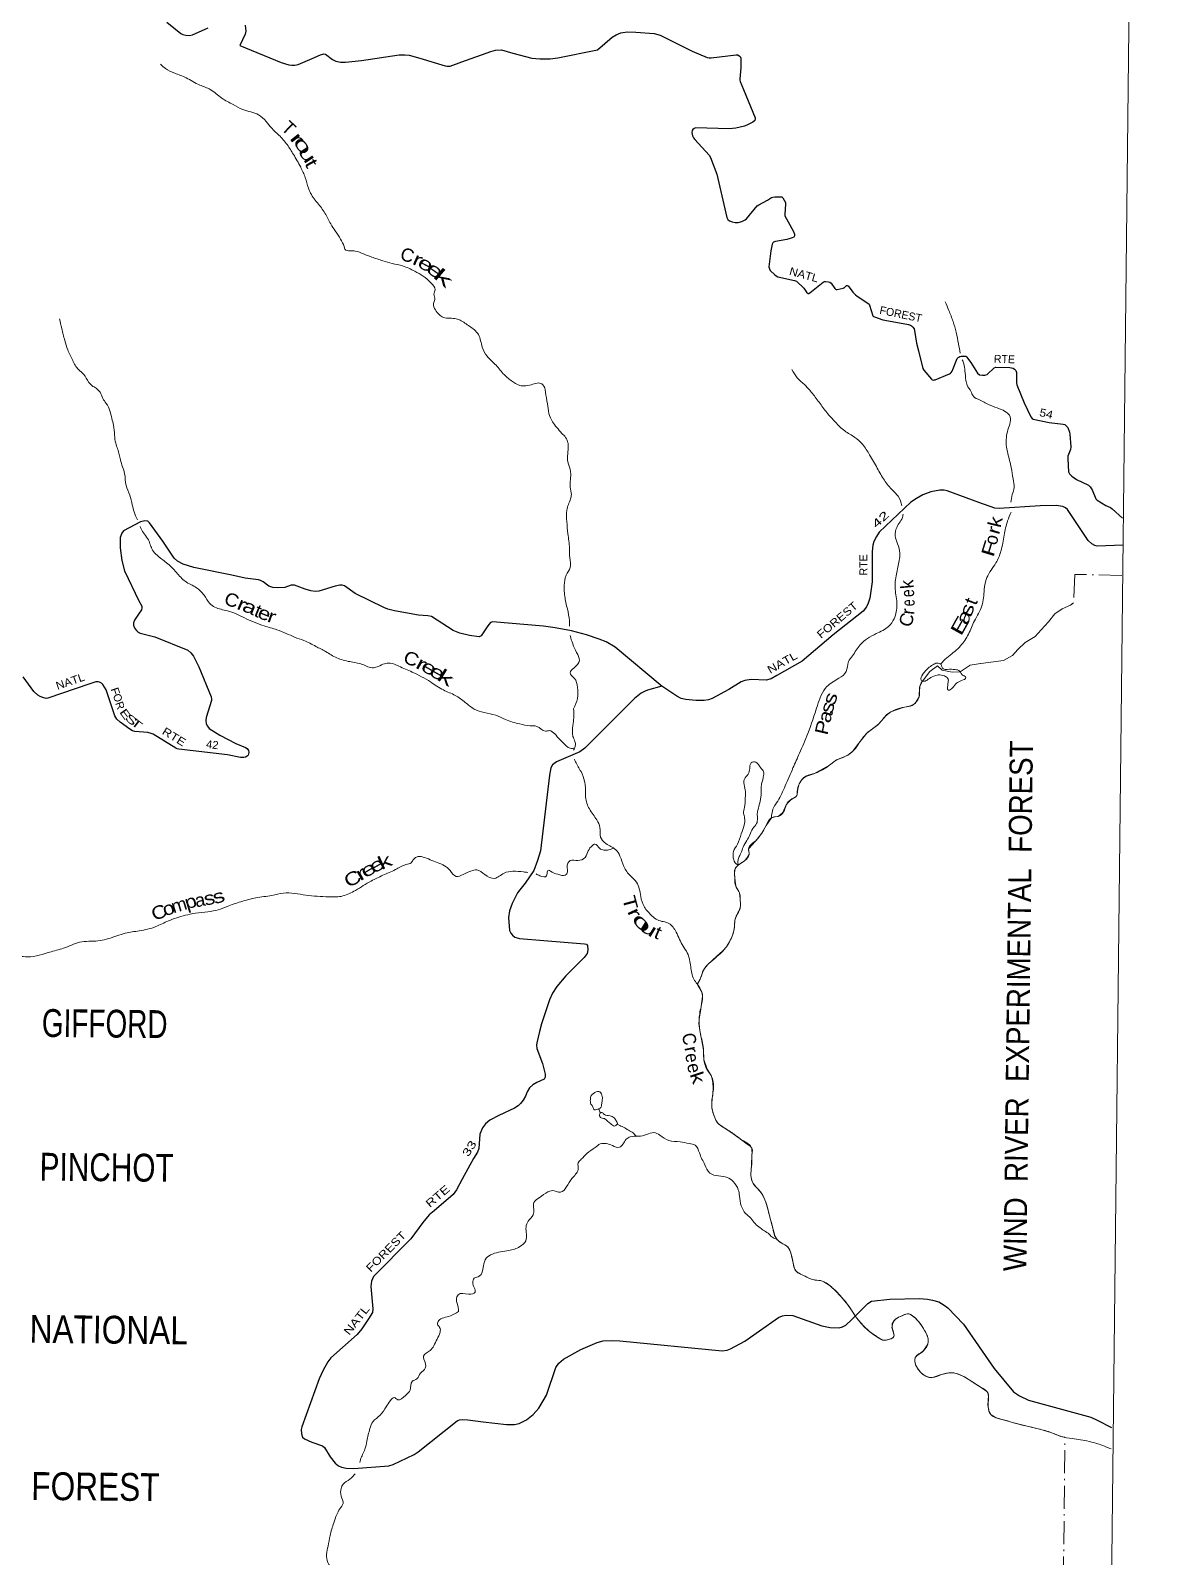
# Model space of a CAD drawing. Header units: feet. Extents: x -481249 to -254670, y -730376 to -544252.
# Drawn here: x -271870 to -254670, y -616319 to -593101 of the extents above; entities that cross this region are included whole.
import ezdxf
from ezdxf.enums import TextEntityAlignment as Align

# ---------------------------------------------------------------- set-up
doc = ezdxf.new("R2010")
doc.units = ezdxf.units.FT
doc.header["$LTSCALE"] = 70
doc.linetypes.add('DOT_DASHED', pattern=[7.7, 5, -1.2, 0.3, -1.2])
for name, color, linetype, lineweight in [('29', 7, 'Continuous', 25), ('39', 7, 'Continuous', 13), ('4', 7, 'Continuous', 13), ('41', 7, 'Continuous', 13), ('44', 7, 'DOT_DASHED', 13)]:
    doc.layers.add(name, color=color, linetype=linetype, lineweight=lineweight)
doc.layers.add('30', color=7, linetype='Continuous')

msp = doc.modelspace()

# ---------------------------------------------------------------- linework, layer by layer
at = {"layer": '29'}
for points in [[(-269798.48, -592973.1), (-269581.7, -593148.76), (-269551.82, -593163.5), (-269509.92, -593173.99), (-269454.04, -593177.48), (-269405.71, -593168.17), (-269170.68, -593062.14)], [(-268608.04, -593020.22), (-268596.61, -593110.78), (-268603.76, -593158.86), (-268687.85, -593326.77)], [(-263248.96, -593396.64), (-263024.93, -593204.63), (-262965.47, -593168.02), (-262890.22, -593135.11), (-262795.19, -593123.29), (-262665.98, -593126.94), (-262383.11, -593147.75), (-262292.02, -593169.95), (-261805.92, -593414.96)], [(-268687.85, -593326.77), (-268057.74, -593588.63), (-267939.36, -593624.77), (-267895.58, -593628.14), (-267852.33, -593628.2), (-267801.27, -593618.02), (-267584.58, -593524.74), (-267457.84, -593468.97), (-267408.84, -593456.89), (-267382.53, -593460.29), (-267278.33, -593543.94), (-267227.98, -593567.65), (-267156.76, -593582.16), (-267079.94, -593581.12), (-266834.61, -593557.69), (-266262.68, -593470.3), (-266176.2, -593469.04), (-266111.92, -593477), (-265947.72, -593520.91), (-265564.92, -593638.18), (-265531.18, -593644.93), (-265488.15, -593642.78), (-265311.11, -593577.79), (-264869, -593421.44), (-264797.61, -593399.77), (-264707.22, -593396.3), (-264536.51, -593445.17), (-264246.24, -593520.16), (-264123.24, -593534.11), (-263965.38, -593530.75), (-263850.45, -593516.95), (-263248.96, -593396.64)], [(-261805.92, -593414.96), (-261577.52, -593512.94), (-261549.83, -593517.98), (-261518.25, -593518.02), (-261139.98, -593470.53), (-261113.53, -593472.64), (-261091.71, -593484.4), (-261076.61, -593496.15), (-261066.98, -593519.77), (-261067.69, -593669.71), (-261083.32, -593833.66), (-261081.64, -593855.49), (-261077.43, -593877.48), (-261025.66, -593996.33), (-260849.23, -594431.43), (-260848.12, -594449.24), (-260855.94, -594471.73), (-260884.88, -594494.59), (-260953.27, -594532.18), (-261013.77, -594554.36), (-261079.13, -594572.48), (-261142.9, -594585.91), (-261242.17, -594596.42), (-261751.12, -594581.69), (-261774.71, -594589.27), (-261796.52, -594607.74), (-261806.59, -594624.53), (-261812.31, -594652.61), (-261801.56, -594701.77), (-261788.13, -594732), (-261768.3, -594759.34), (-261546.48, -594995.62), (-261527.59, -595031.38), (-261434.39, -595288.91), (-261279.68, -595946.02), (-261263.07, -595975.63), (-261237.73, -595994.71), (-261197.45, -596013.18), (-261152.14, -596021.58), (-261108.11, -596020.28), (-261049.78, -596006.47), (-261003.58, -595982.09), (-260982.65, -595966.17), (-260816.52, -595766.35), (-260795.74, -595751.73), (-260662.32, -595680.38)], [(-260662.32, -595680.38), (-260600.47, -595643.77), (-260582.01, -595637.44), (-260549.7, -595632.02), (-260457.83, -595630.34), (-260445.24, -595632.86), (-260438.2, -595635.91), (-260429.3, -595644.61), (-260389.02, -595720.17), (-260387.35, -595725.21), (-260386.18, -595740.77), (-260400.35, -595894.8), (-260399.51, -595907.4), (-260397.37, -595918.52), (-260349.13, -596011.32), (-260265.92, -596158.7), (-260250.58, -596200.4), (-260248.9, -596215.52), (-260251.42, -596225.59), (-260256.45, -596234.83), (-260263.44, -596242.72), (-260284.98, -596254.14), (-260317.7, -596267.57), (-260367.97, -596280.91), (-260540.89, -596310.39), (-260570.42, -596323.42), (-260579.49, -596330.53), (-260589.56, -596354.04), (-260612.73, -596454.65), (-260639.9, -596696.59), (-260633.64, -596728.21), (-260618.93, -596753.68), (-260551.8, -596817.48), (-260529.99, -596834.28), (-260505.97, -596846.37), (-260249.74, -596903.12), (-260221.66, -596915.23), (-260109.75, -597021.12), (-260067.67, -597082.79), (-260045.31, -597102.2), (-260040.4, -597103.78), (-260034.11, -597102.94), (-260015.65, -597091.18), (-259917.89, -597012.41), (-259812.6, -596931.66), (-259795.4, -596921.59), (-259778.41, -596918.84), (-259734.98, -596924.11), (-259712.33, -596931.67), (-259695.03, -596946.26), (-259635.97, -597028.22), (-259628, -597034.93), (-259618.84, -597039.54), (-259612.9, -597039.97), (-259600.31, -597039.13), (-259510.53, -597021.5), (-259501.1, -597018.13), (-259496.6, -597015.65), (-259461.03, -596982.88), (-259453.48, -596980.36), (-259448.04, -596980.49), (-259439.85, -596983.71), (-259436.08, -596987.07), (-259365.96, -597079.87), (-259350.71, -597095.8), (-259323.02, -597120.98), (-259297.21, -597143.03), (-259133.6, -597248.15), (-259115.71, -597266.11), (-259108.43, -597280.06), (-259061.44, -597439.58), (-259049.16, -597451.2), (-259034.59, -597459.73), (-258907.06, -597503.38), (-258878.49, -597510.11), (-258515.63, -597572.23), (-258502.27, -597576.55), (-258485.43, -597583.98), (-258469.07, -597594.06), (-258448.93, -597614.21), (-258433.41, -597637.71), (-258423.97, -597663.87), (-258395.49, -597856.3), (-258364.16, -597973.77)], [(-258364.16, -597973.77), (-258298.74, -598243.06), (-258285.14, -598270.06), (-258168.68, -598405.94), (-258158.62, -598413.49), (-258142.04, -598418.48), (-258128.41, -598417.69), (-258109.95, -598415.17), (-257892.63, -598325.34), (-257875.85, -598314.42), (-257866.42, -598305.24), (-257854.03, -598281.68), (-257774.66, -598088.89), (-257762.16, -598075.14), (-257752.09, -598068.43), (-257734.47, -598060.03), (-257718.53, -598057.51), (-257654.23, -598054.97), (-257644.69, -598057.51), (-257633.78, -598065.07), (-257568.09, -598150.42), (-257469.23, -598316.06), (-257434.92, -598339.61), (-257392.97, -598346.33), (-257354.37, -598344.65), (-257319.76, -598332.62), (-257215.09, -598235.5), (-257190.02, -598224.89), (-256974.45, -598230.59), (-256926.45, -598238.86), (-256906.31, -598252.29), (-256886.17, -598272.44), (-256873.98, -598306.29), (-256875.27, -598455.47), (-256869.31, -598490.31), (-256756.51, -598768.16), (-256655.43, -598977.69), (-256635.3, -599002.88), (-256621.13, -599012.41), (-256376.49, -599066.6), (-256163.21, -599088.25), (-256139.41, -599096.91), (-256122.63, -599108.67), (-256095.78, -599140.57), (-256069.62, -599213.82), (-256062.22, -599244.68), (-256048.79, -599432.75), (-256052.39, -599476.03), (-256092.43, -599578.83), (-256094.88, -599617.26), (-256083.19, -599813.92), (-256074.8, -599834.07), (-256067.05, -599845.67), (-256031.17, -599881.08), (-255962.8, -599933.43), (-255778.66, -600020.57), (-255753.45, -600045.64), (-255726.02, -600091.45), (-255666.18, -600225.32), (-255646.95, -600246.76), (-255516.63, -600328.97), (-255446.35, -600359.65), (-255417.72, -600380.65), (-255260.14, -600519.6)], [(-255254.68, -600933.3), (-255647.56, -600944.53), (-255684.65, -600935.6), (-255728.28, -600912.09), (-255785.78, -600858.18), (-256098.82, -600388.95), (-256127.67, -600361.33), (-256171.3, -600344.54), (-256273.45, -600327.97), (-256513.18, -600333.85), (-257136.22, -600374.76), (-257204.73, -600367.97), (-257446.8, -600281.84), (-257926.87, -600105.65), (-257975.29, -600092.66), (-258042.41, -600092.66), (-258176.73, -600119.35), (-258297.49, -600166.54), (-258394.82, -600220.28), (-258483.09, -600276.04), (-258962.62, -600733.66), (-259005.66, -600797.91), (-259042.58, -600875.15), (-259059.36, -600928.89), (-259069.73, -601025.73), (-259068.08, -601487.62), (-259104.57, -601738.91), (-259128.17, -601815.48), (-259155.02, -601869.22), (-259207.95, -601935.07), (-259661.72, -602293.17), (-260134.25, -602694.93), (-260517.62, -602914.28), (-260604.92, -602964.04), (-260680.69, -602987.45), (-260912.02, -602977.47), (-261008.27, -602991.83), (-261063.05, -603011.05), (-261250.35, -603127.63), (-261504.44, -603265.22), (-261559.78, -603286.43), (-261623.54, -603296.51), (-261752.59, -603294.95), (-261905.47, -603279.72), (-261972.6, -603262.93), (-262042.97, -603229.98), (-262269.88, -603078.13)], [(-268808.77, -601389.84), (-269384.2, -601270.51), (-269550.99, -601220.79), (-269634.08, -601174.25), (-269685.3, -601131.19), (-269860.2, -600868.46), (-270062.12, -600589.88), (-270088.43, -600568.64), (-270133.01, -600560.02), (-270196.44, -600578.78), (-270454.46, -600712.3), (-270483.71, -600746.67), (-270504.21, -600813.42), (-270509.09, -600973.29), (-270483.71, -601164.79), (-270439.51, -601322.37), (-270224.07, -601777.93), (-270179.65, -601861.03), (-270175.92, -601883.43), (-270181.52, -601913.29), (-270229.78, -601983.77), (-270289.71, -602071.95), (-270302, -602112.49), (-270303.7, -602152.22), (-270299.04, -602165.28), (-270281.31, -602200.75), (-270258, -602228.75), (-270230.66, -602253.67), (-270202.96, -602267.94), (-269978.32, -602323.98), (-269476.8, -602528.53), (-269430.67, -602570.33), (-269393.36, -602618.86), (-269309.66, -602783.32), (-269124.21, -603240.36), (-269117.28, -603268.44), (-269119.14, -603292.7), (-269199.77, -603554.97), (-269203.09, -603600.69), (-269197.49, -603647.35), (-269180.7, -603686.55), (-269152.83, -603719.72), (-268992.93, -603822.44), (-268747.55, -603946.61), (-268601.49, -604007.61), (-268573.29, -604027.58), (-268556.71, -604056.14), (-268551.12, -604084.14), (-268552.98, -604106.54), (-268561.08, -604125.76), (-268575.37, -604143.87), (-268599.62, -604158.8), (-268625.74, -604164.4), (-268677.55, -604161.75), (-268876.53, -604122.34), (-269615.82, -604035.67), (-269639.61, -604030.01), (-269661.99, -604018.81), (-270007.1, -603806.02), (-270036.81, -603794.52), (-270083.58, -603783.62), (-270283.95, -603768.28), (-270319.56, -603755.62), (-270360.6, -603733.22), (-270506.1, -603623.09), (-270556.09, -603577.67), (-270573.26, -603555.9), (-270586.32, -603529.76), (-270721.83, -603134.96), (-270770.06, -603051.91), (-270790.58, -603029.51), (-270819.55, -603017.32), (-270840.95, -603010.84), (-270876.39, -603012.71), (-270969.71, -603038.73), (-271604.68, -603257.76), (-271632.83, -603262.83), (-271685.06, -603247.9), (-271721.44, -603234.84), (-271757.64, -603213.15), (-271819.37, -603158.3), (-271980.28, -602935.41)], [(-262263.92, -603080.23), (-262976.05, -602484.19), (-263113.35, -602404.21), (-263221.55, -602363.14), (-263411.95, -602294.76), (-263643.14, -602236.21), (-263891.23, -602191.41), (-264066.6, -602165.56), (-264842.22, -602100.26), (-264876.19, -602109.28), (-264915.14, -602156.99), (-265017.8, -602313.18), (-265045.95, -602325.81), (-265195.36, -602304.13), (-265340.69, -602269.81), (-265443.6, -602227.89), (-265771.27, -602016.33), (-265829.43, -602004.75), (-265970.65, -601998.91), (-266332.89, -601932.71), (-266437.57, -601903.96), (-266497.26, -601881.56), (-266933.19, -601668.48), (-267096.82, -601551.71), (-267129.65, -601541.84), (-267166.96, -601541.84), (-267238.7, -601557.27), (-267487.69, -601632.97), (-267540.04, -601635.17), (-267607.2, -601627.7), (-267692.8, -601601.46), (-267855.45, -601540.68), (-267907.53, -601538.1), (-268003.86, -601576.12), (-268120.19, -601582.9), (-268187.35, -601575.44), (-268247.12, -601555.95), (-268332.85, -601489.57), (-268370.16, -601470.91), (-268403.17, -601461.3), (-268606.32, -601431.82), (-268808.77, -601389.84)], [(-262269.88, -603078.13), (-262486.59, -603136.39), (-262523.02, -603152.1), (-262583.43, -603185.68), (-262686.64, -603266.92), (-263440.96, -604018.55), (-263513.96, -604074.46), (-263693.11, -604153.36), (-263870.56, -604226.77), (-263930.91, -604273.23), (-263954.47, -604320.8), (-263977.71, -604432.38), (-264116.23, -605579.64), (-264157.51, -605727.94), (-264217.57, -605883.81), (-264346.84, -606075.53), (-264427.69, -606174.59), (-264465.33, -606223.45), (-264543.48, -606382.81), (-264583.76, -606497), (-264599.91, -606599.02), (-264583.48, -606795.24), (-264566.97, -606836.19), (-264540.12, -606866.41), (-264503.21, -606893.28), (-264435.85, -606913.74), (-264061.05, -606948.17), (-263444.84, -606994.73), (-263414.1, -607004.1), (-263400.68, -607020.89), (-263392.6, -607087.6), (-263404.04, -607141.79), (-263450.63, -607204.57), (-263729.28, -607485.7), (-263867.2, -607645.54), (-263932.65, -607746.29), (-263979.5, -607851.29), (-264099.89, -608215.11), (-264128.22, -608330.83)], [(-264128.22, -608330.83), (-264170.94, -608505.28), (-264175.98, -608538.86), (-264168.59, -608591.81), (-264082.83, -608819.21), (-264041.73, -608982.16), (-264041.73, -609025.81), (-264059.18, -609057.54), (-264167.91, -609107.66), (-264233.03, -609143.36), (-264283.18, -609187.65), (-264316.94, -609247.46), (-264343.42, -609316.58), (-264377.35, -609375.08), (-264417.63, -609425.46), (-264454.55, -609462.4), (-264508.47, -609499.69), (-264746.09, -609609.57), (-264884.15, -609680.69), (-264948.03, -609734.07), (-264998.26, -609794.87), (-265038.79, -609894.46), (-265053.64, -610110.55), (-265073.67, -610167.77), (-265133.3, -610262.72), (-265304.76, -610579.68), (-265392.62, -610741.92), (-265442.7, -610809.24), (-265733.29, -611057.6), (-265807.76, -611120.87), (-265901.76, -611239.22), (-266083.9, -611484.01), (-266651.4, -612058.09), (-266684.79, -612128.91), (-266694.14, -612213.31), (-266666.29, -612551.68), (-266668.01, -612605.8), (-266728.96, -612704.56), (-266829.11, -612854.31), (-266903.01, -612943.49), (-267300.66, -613297.61), (-267347.77, -613355.73), (-267421.48, -613482.32), (-267482.26, -613615.33), (-267743.03, -614344.63), (-267752.08, -614385.72), (-267748.72, -614452.88), (-267731.94, -614503.26), (-267705.09, -614530.13), (-267593.5, -614579.12), (-267429.88, -614637.59), (-267399.31, -614662.43), (-267312, -614803.89), (-267238.57, -614899.54), (-267188.23, -614939.84), (-267141.06, -614958.78), (-267070.76, -614976.78), (-266953.7, -614977.99), (-266423, -614939.84), (-266353.59, -614920.31), (-266037.03, -614765.21), (-265972.72, -614728.91), (-265379.07, -614255.26), (-265343.96, -614237.96), (-265300.33, -614234.6), (-265221.01, -614237.98), (-264987.91, -614267.97), (-264633.18, -614308.05), (-264508.25, -614308.48), (-264437.26, -614295.42), (-264327.01, -614241.31), (-264227.12, -614159.07), (-264139.06, -614059.96), (-264022.08, -613862.68), (-263880.72, -613443.24), (-263835.33, -613378.22), (-263764.58, -613315.28), (-263500.4, -613171.86), (-263251.34, -613062.54), (-263162.53, -613039.7), (-263039.89, -613032.31), (-262908.93, -613040.06), (-261353.38, -613190.15), (-261274.03, -613182.09), (-261222.48, -613159.93), (-261007.92, -613042.71), (-260783.34, -612885.73)], [(-260783.34, -612885.73), (-260494.23, -612683.64), (-260432.09, -612656.18), (-260378.39, -612646.11), (-260274.02, -612653.43), (-259835.47, -612806.91), (-259710.49, -612834.17), (-259569.53, -612837.53), (-259520.28, -612824.32), (-259472.2, -612800.59), (-259380.48, -612712.76), (-259133.22, -612468.11), (-259079.9, -612434.01), (-258801.8, -612404.79), (-258352.31, -612394.52), (-258228.7, -612404.31), (-258151.51, -612421.1), (-258057.53, -612444.61), (-257974.68, -612492.97), (-257916.57, -612535.28), (-257682.35, -612781.9), (-257213.29, -613457.75), (-256919.76, -613811.45), (-256827.45, -613876.24), (-256691.53, -613939.07), (-255854.25, -614168.87), (-255743.39, -614201.02), (-255645.97, -614246.42), (-255431.47, -614358.5)]]:
    msp.add_lwpolyline(points, dxfattribs=at)
at = {"layer": '39'}
for points in [[(-269895.69, -593611.07), (-269818.22, -593680.2), (-269676.75, -593749.75), (-269503.3, -593820.51), (-269297.3, -593930.62), (-269135.76, -593998.93), (-268960.56, -594129.94), (-268788.16, -594228.75), (-268642.83, -594302.46), (-268520.14, -594339.2), (-268401.74, -594383.8), (-268287.51, -594486.43), (-268201.25, -594587.99), (-268091.09, -594692.47), (-267966.44, -594837.62), (-267871.91, -594985.64), (-267761.11, -595180.42), (-267693, -595339.48), (-267643.03, -595501.86), (-267622.91, -595552.78), (-267507.22, -595723.67), (-267392.94, -595878.46), (-267305.07, -596044.28), (-267235.02, -596151.26), (-267153.58, -596274.71), (-267101.81, -596389.01), (-267087.32, -596429.68), (-267014.14, -596452.52), (-266930.21, -596455.69), (-266807.82, -596500.45), (-266681.51, -596547.35), (-266509.61, -596606.02), (-266371.01, -596645.37), (-266210.35, -596683.55), (-266027.21, -596762.7), (-265897.94, -596837.8), (-265777.79, -596942.66), (-265717.59, -597045.25), (-265734.11, -597112.83), (-265721.11, -597193.57), (-265741.34, -597252.99), (-265711.03, -597352.44), (-265589.25, -597467.39), (-265395.88, -597486.74), (-265246.7, -597564.61), (-265102.65, -597672.37), (-265058.71, -597728.2), (-264999.79, -597919.01), (-264926.86, -598056.19), (-264807.23, -598175.07), (-264680.66, -598322.29), (-264556.58, -598429.3), (-264429.17, -598500.33), (-264335.33, -598505.89), (-264228.45, -598483.85), (-264145.63, -598462.91), (-264078.59, -598489.52), (-264038.74, -598601.37), (-264009.34, -598779.02), (-263984.82, -598926.4), (-263931.5, -599052.8), (-263866.7, -599139.52), (-263788.06, -599230.76), (-263732.28, -599291.05), (-263695.61, -599380.71), (-263701.24, -599639.3), (-263655.86, -599817.56), (-263660.45, -600048.09), (-263644.65, -600161.04), (-263657.11, -600226.77), (-263715.56, -600399.1), (-263714.06, -600573.69), (-263696.88, -600756.91), (-263673.12, -600978.48), (-263668.51, -601123.1), (-263663.97, -601269.73), (-263722.4, -601387.89), (-263752.35, -601547.25), (-263736.44, -601764.52), (-263705.55, -601902.11), (-263674.16, -602079.84), (-263671.47, -602163.02)], [(-257960.6, -597228.4), (-257903.44, -597358.96), (-257839.77, -597529.89), (-257791.72, -597690.19), (-257756.41, -597870.08), (-257730.75, -598010.56)], [(-271428.85, -597487.18), (-271396.34, -597634.87), (-271349.11, -597817.21), (-271304.46, -597961.34), (-271228.36, -598120.7), (-271141.52, -598260.41), (-271064.06, -598329.54), (-270982.69, -598455), (-270934.53, -598504.97), (-270873.93, -598543.37), (-270812.16, -598603.89), (-270771.63, -598697.71), (-270718.52, -598775.95), (-270662.61, -598886.4), (-270633.05, -599005.88), (-270608.73, -599105.11), (-270592.35, -599256.19), (-270574.93, -599379.23), (-270519.41, -599553.86), (-270502.41, -599634.75), (-270440.02, -599839.73), (-270414.84, -600023.25), (-270360.28, -600169.76), (-270321.84, -600319.67), (-270295.75, -600424.98), (-270241.62, -600546.22)], [(-260292.17, -598259.63), (-260208.88, -598387.17), (-260090.95, -598497.96), (-259979.53, -598622.54), (-259861.25, -598777.48), (-259744.96, -598932.35), (-259631.55, -599057.01), (-259486.54, -599192.9), (-259332.12, -599291.02), (-259215.97, -599395.73), (-259107.9, -599556.3), (-258991.48, -599761.32), (-258884.23, -599943.93), (-258755.95, -600099.25), (-258675.17, -600186.56), (-258617.83, -600332.63)], [(-257699.16, -598113.37), (-257675.54, -598170.05), (-257659.6, -598278.99), (-257642.99, -598424.06), (-257625.7, -598496.94), (-257567.12, -598589.44), (-257535.76, -598660.84), (-257428.1, -598725.1), (-257272.94, -598803.19), (-257130.79, -598854.71), (-257030.75, -598908.65), (-256982.44, -598954.61), (-257004.79, -599178.46), (-257029.21, -599404.24), (-257006.16, -599537.52), (-256954.14, -599752.14), (-256926.44, -599921.71), (-256909.39, -600054.76), (-256939.4, -600161.96), (-256961.2, -600279.59)], [(-258600.62, -600459.36), (-258604.37, -600488.16), (-258696.86, -600661.21), (-258719.7, -600790.74), (-258684.14, -600910.45), (-258647.48, -601054.28), (-258657.58, -601164.24), (-258701.32, -601371.23), (-258719.89, -601601.24), (-258692.67, -601836.99), (-258736.62, -602049.99), (-258819.03, -602167.24), (-259007.19, -602276.48), (-259253.69, -602447.71), (-259370.02, -602615.84), (-259429.32, -602703.87), (-259464.97, -602855), (-259574.83, -602957.17), (-259757.6, -603082.66), (-259902.45, -603372.09), (-260046.32, -603795.97), (-260175.63, -604098.02), (-260273.99, -604321), (-260392.2, -604593.38), (-260506.91, -604825.77), (-260568.67, -604925.75), (-260597.12, -605026.32), (-260600.57, -605048.78), (-260599.88, -605075.82)], [(-256954.55, -600428.81), (-257010.36, -600562.52), (-257060.38, -600777.29), (-257111.53, -601022.12), (-257188.26, -601201.78), (-257326.65, -601425.24), (-257365.42, -601606.34), (-257400.66, -601853.77), (-257515.3, -602084.16), (-257604.84, -602285.4), (-257727.6, -602465.33), (-257907.57, -602623.02), (-258007.06, -602715.56), (-258023.31, -602740.48)], [(-270205.06, -600647.27), (-270189.27, -600681.79), (-270136.31, -600764.04), (-270075.58, -600852.6), (-270046.44, -600929.94), (-270013.24, -601005.42), (-269946.14, -601084.2), (-269802.31, -601197.97), (-269649.83, -601348.19), (-269516.74, -601481.62), (-269346.26, -601578.35), (-269230.48, -601693.07), (-269143.04, -601816.75), (-269065.21, -601875.87), (-268875.1, -601929.2), (-268617, -602037.27), (-268315.46, -602161.02), (-268121.51, -602218.52), (-267981.51, -602273.97), (-267853.57, -602330.97), (-267713.41, -602382.41), (-267530.65, -602471.58), (-267381.55, -602551.45), (-267211, -602646.18), (-267015.04, -602703.75), (-266824.49, -602745.06), (-266654.37, -602797.64), (-266581.54, -602776.32), (-266485.98, -602735.8), (-266401.53, -602724.95), (-266269.22, -602772.09), (-266066.47, -602862.01), (-265785.96, -603013.06), (-265590.4, -603134.81), (-265409.41, -603217.89), (-265259.29, -603323.88), (-265121, -603425.41), (-264970.93, -603479.24), (-264794.29, -603518.02), (-264646.67, -603583.79), (-264429.11, -603652.21), (-264272.08, -603680.22), (-264170.32, -603688.08), (-264036.99, -603761.34), (-263980.66, -603753.44), (-263898.46, -603802.69), (-263821.59, -603887.85), (-263740.58, -603969.16), (-263692.05, -604009.11), (-263628.55, -604023.55), (-263595.2, -604018.23)], [(-263664.58, -602306.98), (-263623.36, -602434.85), (-263564.12, -602563.48), (-263522.72, -602687.42), (-263609.05, -602802.52), (-263663.69, -602872.68), (-263600.67, -602953.3), (-263551.94, -603095.58), (-263550.15, -603262.16), (-263610.07, -603420.39)], [(-258023.31, -602740.48), (-257986.74, -602814.63), (-257926.95, -602820.9), (-257804.98, -602823.51), (-257739.79, -602846.04), (-257686.38, -602916.27), (-257652.86, -602929.58), (-257645.47, -602945.91), (-257709.13, -602989.64), (-257788.77, -603032.77), (-257849.41, -603102.7), (-257878.43, -603129.69), (-257906.78, -603138.64), (-257922.31, -603126.02), (-257925.79, -603111.84), (-257920.15, -603067.92), (-257914.28, -603017.99), (-257911.09, -602986.01), (-257921.89, -602953.5), (-257968.72, -602921.64), (-258066.18, -602905.91), (-258132.87, -602923.45), (-258218.73, -602972.36), (-258281.87, -603002.07), (-258323.24, -602984.46), (-258299.89, -602895.06), (-258249.62, -602834.78), (-258201.87, -602788.43), (-258130.14, -602743), (-258099.57, -602728.11), (-258065.53, -602727.39), (-258039.85, -602736.38), (-258023.31, -602740.48)], [(-258304.27, -602998.91), (-258322.81, -603026.61), (-258348.89, -603135.96), (-258352.1, -603222.1), (-258389.13, -603302.96), (-258459.61, -603368.5), (-258578.62, -603394.09), (-258712.14, -603433.17), (-258845.01, -603508.39), (-258970.43, -603652.11), (-259079.62, -603736.25), (-259151.79, -603793.7), (-259260.92, -603930.01), (-259349.55, -604053.04), (-259462.81, -604139.03), (-259621.36, -604205.26), (-259726.33, -604283.54), (-259936.69, -604397.96), (-260076.58, -604446.83), (-260176.82, -604559.4), (-260209.5, -604684.55), (-260215.66, -604742.5), (-260291.54, -604791.79), (-260374.98, -604882.92), (-260404.01, -604964.08), (-260479.31, -605051.51), (-260608.61, -605084.73), (-260685.1, -605204.21), (-260749.15, -605312.13), (-260835.33, -605423.22), (-260948.09, -605549.36), (-260941.31, -605635.88), (-261013.05, -605735.48), (-261089, -605786.77), (-261149.19, -605844.68), (-261160.63, -605990.7), (-261138.04, -606136), (-261087.15, -606220.18), (-261076.82, -606318.87), (-261072.49, -606417.34), (-261156.78, -606638.84), (-261162.51, -606738.94), (-261204.3, -606893.84), (-261315.3, -607080.22), (-261553.53, -607297.91), (-261626.75, -607383.41), (-261679.79, -607517.82), (-261710.15, -607580.87), (-261729.05, -607609.64)], [(-263610.07, -603420.39), (-263607.16, -603556.92), (-263621.63, -603676.74), (-263619.76, -603841.32), (-263590.55, -603916.65), (-263585.1, -603985.07), (-263609.55, -604049.43)], [(-263597.34, -604185.94), (-263582.07, -604225.93), (-263497.68, -604377.58), (-263443.11, -604524.09), (-263430.41, -604612.84), (-263428.17, -604767.4), (-263370.73, -604944.11), (-263256.88, -605110.92), (-263209.26, -605229.08), (-263200.58, -605371.85), (-263120.24, -605471.18), (-262969.67, -605565.15), (-262905.24, -605661.88), (-262845.12, -605820.64), (-262744.45, -605964.88), (-262651.97, -606060.66), (-262589.95, -606275.67), (-262533.98, -606438.28), (-262420.8, -606568.95), (-262333.19, -606634.46), (-262161.07, -606687.11), (-262049.96, -606819.71), (-261943.9, -607034.37), (-261881.62, -607135.03), (-261829.44, -607345.65), (-261780.44, -607534.08), (-261731.1, -607606.16), (-261661.65, -607729.16), (-261648.35, -607801.89), (-261672.01, -607953.46), (-261701.98, -608166.99), (-261681.4, -608366.38), (-261635.67, -608588.79), (-261631.35, -608741.42), (-261575.9, -608918.06), (-261507.85, -609024.95), (-261487.87, -609240.37), (-261509.7, -609450.2), (-261479.33, -609601.81), (-261400.56, -609743.22), (-261322.5, -609796.32), (-261170.08, -609894.37), (-261072.79, -609968.27), (-260909.35, -610092.82), (-260897.47, -610203.61), (-260904.41, -610389.92), (-260915.19, -610517.91), (-260879.78, -610641.63), (-260764.74, -610776.38), (-260686.49, -610931.81), (-260624.85, -611156.83), (-260582.87, -611318.91), (-260536.37, -611467.13), (-260453.36, -611548.51), (-260351.62, -611610.54), (-260303.55, -611716.68), (-260267.26, -611870.52), (-260248.05, -611945.47), (-260090.08, -612055.77), (-259979.82, -612104.08), (-259838.55, -612125.48), (-259670.52, -612234.15), (-259550.96, -612355.03), (-259434.15, -612495.87), (-259346.72, -612630.77)], [(-261106.93, -605800.14), (-261136.81, -605780.95), (-261181.48, -605690.99), (-261177.74, -605590.82), (-261119.69, -605482.68), (-261059.69, -605322.45), (-261016.87, -605193.67), (-261008.84, -605085.64), (-261025.98, -605008.75), (-261010.78, -604923.06), (-260999.41, -604779.05), (-261000.78, -604654.61), (-261020.8, -604547.53), (-261012.64, -604489.66), (-260955.85, -604415.57), (-260932.58, -604328.18), (-260909.46, -604244.79), (-260839, -604233.42), (-260768.06, -604316.35), (-260727.81, -604364.01), (-260720.44, -604434.51), (-260751.27, -604563.74), (-260758.33, -604645.73), (-260760.66, -604762), (-260791.94, -604903.26), (-260816.47, -605024.7), (-260814.87, -605088.96), (-260827.85, -605168.72), (-260884.63, -605242.81), (-260928.26, -605339.46), (-260977.5, -605425.87), (-261031.19, -605524.15), (-261066.74, -605619.1), (-261099.25, -605686.08), (-261111.19, -605737.79), (-261106.93, -605800.14)], [(-264181.88, -605932.64), (-264124.97, -605960.8), (-264021.07, -605964.73), (-264013.43, -605920.88), (-263991.81, -605877.56), (-263962.36, -605892.72), (-263852.03, -605939.02), (-263736.43, -605951.42), (-263704.6, -605902.47), (-263709.83, -605828.05), (-263664.2, -605731.47), (-263546.09, -605729.92), (-263436.25, -605681.91), (-263386.48, -605581.48), (-263325.47, -605501.54), (-263286.68, -605480.94), (-263213.07, -605545.91), (-263152.02, -605572.3), (-263075.79, -605567.16), (-262998.6, -605540.99)], [(-274442.38, -608439.27), (-274299.04, -608458.74), (-274080.86, -608456.96), (-273852.68, -608401.4), (-273589.48, -608319.07), (-273440.48, -608240.45), (-273298.73, -608141.49), (-273143.21, -608049.07), (-273062.44, -607975.89), (-272974.19, -607862.87), (-272812.26, -607652.33), (-272663.6, -607475.39), (-272467.87, -607324.31), (-272307.76, -607216.02), (-272174.24, -607176.93), (-271916.85, -607196.7), (-271557.74, -607118), (-271339.25, -607054.05), (-271091.81, -606965.11), (-270945.5, -606958.61), (-270683.87, -606918.35), (-270428.67, -606835.72), (-270217.22, -606799.59), (-269964.68, -606734.91), (-269773.35, -606647.86), (-269516.07, -606563.31), (-269362.79, -606530.99), (-269173.84, -606508.04), (-269014.72, -606479.96), (-268878.75, -606428.93), (-268669.95, -606356.58), (-268441.62, -606297.01), (-268198.13, -606260.08), (-268024.79, -606226.52), (-267681.7, -606255.55), (-267336.54, -606282.65), (-267117.92, -606268.85), (-266928.66, -606183.73), (-266689.27, -606042.32), (-266511.92, -605954.74), (-266320.58, -605867.69), (-266159.67, -605791.53), (-266080.54, -605762.42), (-266044.71, -605713.62), (-265979.05, -605669.97), (-265873.59, -605685.99), (-265658.63, -605770.36), (-265546.6, -605824.75), (-265488.75, -605883.12), (-265397.97, -605970.81), (-265288.8, -605940.84), (-265172.82, -605889.05), (-265082.15, -605872.42), (-264960.73, -605943.22), (-264814.81, -606000.9), (-264665.73, -605920.27), (-264532.66, -605893.21), (-264374.95, -605903.19), (-264308.9, -605910.67)], [(-263229.8, -609509.21), (-263257.1, -609518.5), (-263297.29, -609522.99), (-263315.7, -609480.17), (-263346.03, -609434.88), (-263355.4, -609364.31), (-263341.25, -609306.67), (-263267.15, -609251.29), (-263228.89, -609244.72), (-263178.88, -609298.77), (-263172.38, -609339.14), (-263178.46, -609395.08), (-263186.77, -609456.96), (-263191.59, -609478.84), (-263229.8, -609509.21)], [(-263202.84, -609568.9), (-263202.94, -609568.69), (-263229.8, -609509.21)], [(-262944.32, -609737.6), (-262990.31, -609769.33), (-263048.99, -609733.01), (-263101.45, -609690.9), (-263142.21, -609657.26), (-263201.56, -609638.96), (-263214.43, -609608.38), (-263211.53, -609584.42), (-263202.94, -609568.69), (-263178.74, -609563.59), (-263141.9, -609595.08), (-263056.5, -609612.35), (-262993.75, -609646.82), (-262963.35, -609690.1), (-262945.78, -609720.89), (-262944.04, -609723.79), (-262942.58, -609730.04), (-262944.32, -609737.6)], [(-265362.59, -612590.55), (-265367.9, -612518.12), (-265391.99, -612412.89), (-265365.1, -612335.67), (-265204.72, -612327.69), (-265107.61, -612299.27), (-265122.91, -612226.46), (-265144.12, -612151.43), (-265121.6, -612084.08), (-265044.48, -612054.89), (-264982.63, -611898.75), (-264938.19, -611780.06), (-264845.8, -611717.35), (-264595.72, -611664.62), (-264429.4, -611604.71), (-264337.97, -611513.88), (-264334.2, -611305.38), (-264300.8, -611214.35), (-264225.35, -611122.92), (-264216, -611032.99), (-264214.34, -610934.75), (-264133.5, -610859.57), (-264000.18, -610772.33), (-263937.42, -610752.64), (-263810.2, -610775.51), (-263721.3, -610698.62), (-263636.37, -610567.42), (-263579.95, -610503.35), (-263543.29, -610432.52), (-263539.49, -610330.35), (-263493.36, -610273.91), (-263408, -610184.86), (-263282.6, -610095.31), (-263204.58, -610042.09), (-263019.43, -610067.15), (-262914.27, -610091.19), (-262860.6, -610047.08), (-262811.73, -609970.69), (-262748.29, -609932.97), (-262623.88, -609923.63), (-262500.95, -609900.19), (-262389.78, -609870.29), (-262299.14, -609907.83), (-262164.17, -609991.18), (-261990.71, -610007.77), (-261851.66, -610035.1), (-261762.49, -610058.54), (-261696.96, -610179.38), (-261615.61, -610359), (-261538.24, -610484.31), (-261405.86, -610529.44), (-261272.58, -610550.53), (-261184.9, -610614.03), (-261105.53, -610739.41), (-261087.06, -610834.4), (-261060.54, -610981.86), (-260994.86, -611098.7), (-260917.48, -611169.83), (-260850.53, -611252.61), (-260774.99, -611319.67), (-260708.54, -611362.31), (-260636.48, -611415.19), (-260578.4, -611467.54), (-260521.45, -611491.1)], [(-262661.09, -609927.32), (-262706.01, -609872.37), (-262776.53, -609831.59), (-262852.89, -609786.57), (-262927.55, -609749.64), (-262944.32, -609737.6)], [(-266859.34, -614889.05), (-266851.33, -614845.34), (-266783.41, -614687.42), (-266756.8, -614564.04), (-266707.6, -614371.3), (-266663.75, -614268.64), (-266552.04, -614170.55), (-266459.12, -614039.65), (-266395.66, -613947.76), (-266339.85, -613899.72), (-266285.09, -613933.89), (-266168.58, -613868.08), (-266095.59, -613788.59), (-266066.61, -613655.27), (-265993.03, -613613.92), (-265937.87, -613529.74), (-265867.02, -613454.18), (-265885.84, -613315.04), (-265892.19, -613270.67), (-265792.99, -613186.15), (-265736.2, -613112.06), (-265686.51, -613013.63), (-265640.52, -612907.04), (-265647.75, -612832.54), (-265680, -612785.17), (-265661.85, -612727.68), (-265586.27, -612686.4), (-265481.1, -612656.28), (-265362.59, -612590.55)], [(-259298.04, -612700.25), (-259128.34, -612880.59), (-258984.13, -612984.35), (-258911.62, -613025.21), (-258792.98, -613009.64), (-258750.12, -612987.19), (-258767.53, -612809.98), (-258713.62, -612705.69), (-258617.69, -612655.16), (-258538.56, -612626.05), (-258440.15, -612669.9), (-258271.93, -612880.9), (-258216.26, -613051.52), (-258291.42, -613189.11), (-258413.27, -613290.83), (-258396.29, -613425.88), (-258279.26, -613560.71), (-258160.56, -613597.3), (-258014.76, -613550.66), (-257865.62, -613522.2), (-257724.87, -613557.62)], [(-257724.87, -613557.62), (-257583.77, -613637.18), (-257419.58, -613741.7), (-257325.98, -613807.43), (-257304.75, -614042.96), (-257265.05, -614158.81), (-257091.75, -614233.58), (-256933.39, -614279.69), (-256542.81, -614376.73), (-256336.94, -614436.68), (-256196.94, -614492.13), (-256028.07, -614524.6), (-255771.57, -614568.41), (-255593.38, -614619.29), (-255475.06, -614665.89), (-255435.46, -614682.05)], [(-265710.34, -622295.34), (-265733.18, -622210.21), (-265729.15, -622102.03), (-265704.24, -621970.57), (-265658.61, -621873.99), (-265621.14, -621781.12), (-265647.08, -621671.8), (-265682.48, -621548.09), (-265709.45, -621412.65), (-265777.48, -621251.59), (-265858.77, -621124.13), (-265897, -621022.37), (-265922.7, -620852.88), (-265950.27, -620733.48), (-265995.57, -620553.21), (-266022.74, -620369.62), (-266025.15, -620273.23), (-266028.59, -620150.73), (-266053.78, -620021.38), (-266136.87, -619727.34), (-266196.03, -619596.7), (-266260.96, -619459.83), (-266346.18, -619330.22), (-266426.87, -619186.73), (-266508.98, -619081.31), (-266585.42, -619038.29), (-266719.87, -618995.09), (-266820.66, -618961.18), (-266946, -618888.23), (-267075.19, -618811.12), (-267254.56, -618738.13), (-267422.84, -618689.63), (-267496.31, -618620.65), (-267571.81, -618445.26), (-267632.35, -618244.36), (-267701.21, -618105.33), (-267740.76, -617985.47), (-267745.9, -617854.87), (-267729.48, -617682.96), (-267681.55, -617524.28), (-267653.16, -617406.99), (-267629.37, -617305.58), (-267613.97, -617268.04), (-267513.05, -617137.45), (-267400.13, -616953.14), (-267342.73, -616808.86), (-267291.84, -616678.37), (-267270.94, -616600.92), (-267286.24, -616528.12), (-267345.85, -616409.51), (-267369.27, -616286.25), (-267344.58, -616160.79), (-267314.56, -615999.43), (-267257.43, -615808.99), (-267212.62, -615680.29), (-267167.44, -615595.73), (-267116.35, -615513.4), (-267144.21, -615402.01), (-267147.8, -615283.51), (-267117.36, -615218.46), (-267012.47, -615142.18), (-266932.8, -615059.98)]]:
    msp.add_spline(points, degree=3, dxfattribs=at)
at = {"layer": '4'}
msp.add_lwpolyline([(-477481.62, -544260.22), (-445653.6, -544895.12), (-413824.72, -545486.23), (-381995.06, -546033.57), (-350164.67, -546537.13), (-318333.63, -546996.89), (-286501.98, -547412.88), (-254669.8, -547785.08), (-256679.15, -730375.58), (-288762.49, -730000.45), (-320845.3, -729581.19), (-352927.49, -729117.79), (-385009.01, -728610.26), (-417089.81, -728058.61), (-449169.81, -727462.83), (-481249.23, -726835.88)], close=True, dxfattribs=at)
msp.add_lwpolyline([(-477481.62, -544260.22), (-445653.6, -544895.12), (-413824.72, -545486.23), (-381995.06, -546033.57), (-350164.67, -546537.13), (-318333.63, -546996.89), (-286501.98, -547412.88), (-254669.8, -547785.08), (-256679.15, -730375.58), (-288762.49, -730000.45), (-320845.3, -729581.19), (-352927.49, -729117.79), (-385009.01, -728610.26), (-417089.81, -728058.61), (-449169.81, -727462.83)], dxfattribs=at)
at = {"layer": '44'}
for points in [[(-255270.95, -601392.75), (-255989.62, -601375.87), (-256006.42, -601807.55), (-256055.62, -601843.86), (-256179.44, -601899.62), (-256291.88, -601973.77), (-256390.05, -602098.39), (-256500.13, -602220.61), (-256591.43, -602319.48), (-256742.55, -602414.3), (-256855.94, -602516.4), (-256934.99, -602607.69), (-257071.53, -602685.01), (-257420.94, -602733.07), (-257579.67, -602757.64), (-257729, -602858.52), (-257855.04, -602862.22), (-258006.02, -602835.07), (-258073.71, -602769.54), (-258190.96, -602855.71), (-258305.86, -602998.28), (-258348.09, -603093.59), (-258355.98, -603238.25), (-258416.2, -603338.24), (-258487.44, -603376.13), (-258597.72, -603399.23), (-258784.57, -603466.23), (-258858.49, -603520.57), (-258974.96, -603655.66), (-259151.31, -603793.27), (-259271.53, -603944.23), (-259366.34, -604071.53), (-259440.93, -604126.39), (-259494.7, -604154.28), (-259611.93, -604199.78), (-259720.6, -604279.89), (-259958.32, -604412.1), (-260080.63, -604449.11), (-260135.7, -604493.8), (-260178.07, -604562.46), (-260199.41, -604644.11), (-260211.36, -604727.08), (-260224.7, -604754.76), (-260308.63, -604807.82), (-260341.76, -604841.15), (-260375.33, -604883.45), (-260427.19, -604998.87), (-260498.81, -605061.15), (-260562.2, -605065.4), (-260602.22, -605077.65), (-260680.17, -605196.02), (-260749.46, -605312.6), (-260820.43, -605404.76), (-260891.78, -605485.88), (-260949.15, -605550.86), (-260952.85, -605568.12), (-260947.1, -605594.73), (-260938.89, -605620.69), (-260948.78, -605651.2), (-260973.89, -605692.82), (-261009.85, -605732.74), (-261108.89, -605801.59), (-261147.16, -605841.02), (-261160.91, -605875.63), (-261165.59, -605924.47), (-261160.61, -605990.94), (-261149.63, -606086.15), (-261137.8, -606136.81), (-261102.59, -606188.47), (-261087.26, -606219.53), (-261077.39, -606311.13), (-261072.39, -606400.13), (-261079.06, -606457.64), (-261102.76, -606513.7), (-261136.51, -606578.22), (-261156.73, -606638.53), (-261161.56, -606732.6), (-261174.67, -606799.2), (-261199.51, -606881.47), (-261243.26, -606977.39), (-261285.42, -607043.6), (-261338.45, -607104.76), (-261435.73, -607192.37), (-261491.01, -607239.36), (-261568.63, -607313.14), (-261624.11, -607378.79), (-261651.04, -607439.89), (-261692.66, -607547.44), (-261727.89, -607607.88), (-261726.32, -607613.84), (-261669.6, -607712.15), (-261652.92, -607752.43), (-261648, -607799.09), (-261682.7, -608024.47), (-261694.93, -608109.08), (-261703.56, -608208.6), (-261689.86, -608318.08)], [(-261689.86, -608318.08), (-261633.27, -608611.22), (-261628.77, -608757.22), (-261581.18, -608905.4), (-261519.7, -608998.78), (-261501.4, -609049.44), (-261491.4, -609108.94), (-261487.24, -609192.81), (-261490.64, -609279.78), (-261500.78, -609351.06), (-261509.34, -609427.15), (-261506.03, -609495.74), (-261483.88, -609588.1), (-261449.29, -609680.53), (-261417.66, -609727.81), (-261364.7, -609768.69), (-261262.49, -609833.58), (-261102.33, -609945.78), (-260990.98, -610028.49)], [(-260990.98, -610028.49), (-260926.95, -610077.98), (-260898.22, -610107.22), (-260891.97, -610136.93), (-260897.79, -610214.76), (-260902.91, -610358.63), (-260914.73, -610509.1), (-260912.4, -610556.91), (-260896.6, -610607.8), (-260874.96, -610649.72), (-260832.15, -610700.66), (-260790.23, -610742.74), (-260771.38, -610766.16), (-260749.27, -610801.96), (-260716.48, -610859.21), (-260687.18, -610929.44), (-260647.97, -611070.04), (-260605.2, -611232.58), (-260548.71, -611436.05), (-260517.74, -611495.52), (-260453.37, -611548.5), (-260383.78, -611585.17), (-260354.78, -611606.9), (-260337.29, -611630.56), (-260308.29, -611698.7), (-260260.19, -611901.65), (-260238.99, -611964.13), (-260199.79, -612002.18), (-260125.31, -612039.29), (-260042.99, -612078.73), (-259983.64, -612102.75), (-259936.18, -612112.2), (-259882.07, -612117.29), (-259853.54, -612120.45), (-259802.58, -612141.88), (-259707.34, -612202.65), (-259637.08, -612265.67), (-259535.15, -612373.07), (-259438.58, -612490.11), (-259382.65, -612572.46), (-259306.89, -612688.65), (-259206.88, -612806.53), (-259103.91, -612900.51), (-259044.11, -612943.99), (-258935.42, -613014.29), (-258898, -613029.05), (-258842.1, -613024.8), (-258780.49, -613005.73), (-258756.97, -612993.93), (-258744.74, -612979.73), (-258736.86, -612949.83), (-258769.85, -612833.18), (-258755.86, -612772.67), (-258737.59, -612732.98), (-258711.68, -612704.13), (-258664.16, -612675.53), (-258605.65, -612649.71), (-258559.19, -612631.12), (-258526.8, -612625.19), (-258496.06, -612632.7), (-258428.29, -612679.63), (-258354.19, -612755.4), (-258307.45, -612821.84), (-258234.88, -612953.16), (-258218.61, -613005.33), (-258218.2, -613063.35), (-258233.73, -613104.34), (-258274.83, -613166.75), (-258306.41, -613205.74), (-258383, -613258.54), (-258411.9, -613288.46), (-258421.57, -613314.62), (-258423.02, -613342.41), (-258408.44, -613401.53), (-258378.14, -613455.87), (-258334.65, -613513.94), (-258290.02, -613553.34), (-258233.51, -613586.2), (-258202.76, -613596.39), (-258173.94, -613598.9), (-258108.8, -613582.62), (-258037.1, -613557), (-257903.39, -613526.06), (-257837.17, -613522.81), (-257766.72, -613539.41), (-257667.42, -613586.67), (-257413.31, -613745.67), (-257327.42, -613805.99), (-257306.86, -613835.89), (-257299.05, -613866.46), (-257303.58, -613950.96), (-257308.11, -614015.96), (-257296.57, -614092.19), (-257283.37, -614134.59)], [(-257283.37, -614134.59), (-257258.33, -614164.88), (-257210.84, -614195.8), (-257169.54, -614211.84), (-257076.33, -614238.22), (-256913.36, -614284.84), (-256733.65, -614329.18), (-256504.02, -614387.15), (-256351.78, -614432.1), (-256269.43, -614464.81), (-256201.37, -614491.07), (-256137.32, -614503.34)], [(-255533.68, -622614.31), (-256228.43, -622598.17), (-256137.32, -614503.34)]]:
    msp.add_lwpolyline(points, dxfattribs=at)

# ---------------------------------------------------------------- texts
at = {"layer": '30'}
for s, rotation, width, p in [('NATL', 344.512, 1.1, (-260339.62, -596814.04)), ('54', 346.51, 1.15, (-256535.5, -598963.48)), ('42', 43.661, 1.6, (-259006.61, -600681.89)), ('FOREST', 40.372, 1.15, (-259847.58, -602358.15)), ('NATL', 29.683, 1.2, (-260621.2, -602891.43)), ('NATL', 19.032, 1.1, (-271459.66, -603133.69)), ('RTE', 328.343, 1.2, (-269880.68, -603796.54)), ('42', 353.314, 1.05, (-269205.1, -604014.94)), ('33', 57.589, 1.4, (-265212.55, -610248.54)), ('RTE', 40.52, 1.3, (-265797.62, -611017.49)), ('FOREST', 45.33, 1.2, (-266695.9, -611999.72)), ('NATL', 51.686, 1.25, (-267023.31, -612960.85))]:
    msp.add_text(s, height=120, rotation=rotation, dxfattribs=dict(at, width=width)).set_placement(p)
for s, rotation, p in [('FOREST', 348.285, (-258965.05, -597408.99)), ('RTE', 358.485, (-257219.9, -598155.67)), ('RTE', 90.205, (-259143.1, -601392.44))]:
    msp.add_text(s, height=120, rotation=rotation, dxfattribs=at).set_placement(p)
for s, rotation, width, p in [('F', 288.944, 1.15, (-270636, -603173.15)), ('E', 305.742, 1.5, (-270476.75, -603537.4)), ('S', 318.878, 1.7, (-270378.79, -603631.29)), ('T', 322.878, 1.75, (-270291.75, -603697.55))]:
    msp.add_text(s, height=120, rotation=rotation, dxfattribs=dict(at, width=width)).set_placement(p, align=Align.CENTER)
for s, p in [('O', (-270599.18, -603273.73)), ('R', (-270564.78, -603390.41))]:
    msp.add_text(s, height=120, rotation=288.944, dxfattribs=at).set_placement(p, align=Align.CENTER)
at = {"layer": '41'}
for s, rotation, p in [('T', 316.539, (-268012.03, -594656.77)), ('o', 77.998, (-257160.58, -600868.11)), ('k', 95.105, (-258440.61, -601518.49)), ('r', 84.255, (-258426.1, -601950.07)), ('e', 281.844, (-261872.72, -608905.98))]:
    msp.add_text(s, height=200, rotation=rotation, dxfattribs=at).set_placement(p, align=Align.CENTER)
for s, rotation, width, p in [('r', 308.485, 1.95, (-267888.07, -594807.64)), ('o', 308.918, 1.8, (-267804.65, -594908.4)), ('u', 302.89, 1.7, (-267742.8, -595039.66)), ('t', 298.775, 1.35, (-267684.01, -595168.16)), ('C', 343.272, 1.05, (-266166.88, -596612.98)), ('r', 335.915, 1.45, (-266018.58, -596674.96)), ('e', 331.532, 1.45, (-265906.71, -596737.04)), ('e', 324.823, 1.65, (-265773.59, -596828.03)), ('k', 319.477, 2.1, (-265657.1, -596937.41)), ('k', 76.655, 1.2, (-257101.14, -600598.61)), ('r', 73.782, 1.25, (-257126.8, -600729.19)), ('F', 72.959, 1.45, (-257192.33, -601012.76)), ('C', 339.834, 1.1, (-268843.72, -601858.59)), ('r', 337.258, 1.4, (-268690.74, -601919.73)), ('a', 337.303, 1.35, (-268573.13, -601962.87)), ('e', 93.259, 0.8, (-258432.46, -601657.41)), ('e', 90.467, 0.7, (-258423.33, -601807.63)), ('t', 68.986, 1.1, (-257475.98, -601820.07)), ('t', 337.534, 1.15, (-268445.85, -602021.48)), ('e', 337.84, 1.25, (-268347.68, -602061.53)), ('r', 340.592, 1.3, (-268229.66, -602109.86)), ('C', 73.084, 1.05, (-258452.81, -602095.91)), ('E', 60.906, 1.6, (-257649.8, -602201.67)), ('a', 66.192, 1.4, (-257585.63, -602063.98)), ('s', 72.739, 1.35, (-257534.03, -601942.81)), ('C', 336.862, 1.15, (-266117.94, -602749.74)), ('r', 332.538, 1.55, (-265968.42, -602822.8)), ('e', 330.62, 1.45, (-265855.53, -602879.61)), ('e', 330.858, 1.45, (-265729.33, -602953.03)), ('k', 328.197, 1.75, (-265606.2, -603030.4)), ('s', 73.116, 1.35, (-259614.82, -603291.55)), ('s', 74.645, 1.3, (-259656.3, -603424.89)), ('P', 76.876, 1.2, (-259727.72, -603727.92)), ('a', 74.12, 1.2, (-259689.65, -603563.43)), ('e', 29.317, 1.45, (-266559.29, -605881.72)), ('k', 24.483, 1.5, (-266441.32, -605834.69)), ('C', 28.454, 1.3, (-266926.54, -606091.59)), ('r', 30.039, 1.65, (-266796.39, -606011.84)), ('e', 30.039, 1.5, (-266686.15, -605948.04)), ('s', 17.576, 1.35, (-268981.46, -606369.92)), ('C', 23.976, 1.2, (-269875.35, -606607.62)), ('o', 19.667, 1.2, (-269740.74, -606551.25)), ('m', 16.718, 1.05, (-269584.34, -606500.28)), ('p', 16.744, 1.2, (-269408.45, -606449.09)), ('a', 10.699, 1.05, (-269275.18, -606428.08)), ('s', 13.759, 1.25, (-269128.33, -606399.49)), ('T', 285.08, 1.3, (-262847.41, -606396.93)), ('r', 294.729, 1.5, (-262771.2, -606563.93)), ('o', 313.679, 2, (-262639.73, -606741.48)), ('u', 327.963, 1.7, (-262520.67, -606841.38)), ('t', 336.803, 1.2, (-262364.43, -606916.24)), ('C', 281.667, 0.95, (-261946.99, -608464.75)), ('r', 281.57, 1.1, (-261916.34, -608624.77)), ('e', 280.185, 0.95, (-261903.25, -608747.97)), ('k', 288.394, 1.3, (-261819.38, -609063.53))]:
    msp.add_text(s, height=200, rotation=rotation, dxfattribs=dict(at, width=width)).set_placement(p, align=Align.CENTER)
at = {"layer": '44'}
for s, height, rotation, width, p in [('WIND  RIVER  EXPERIMENTAL  FOREST', 350, 89.291, 0.9, (-256724.25, -611979.58)), ('GIFFORD', 423.5, 359.433, 0.75, (-271699.14, -608412.82)), ('PINCHOT', 423.5, 359.433, 0.8, (-271733.18, -610599.12)), ('NATIONAL', 423.5, 359.433, 0.85, (-271885.42, -613067.19)), (' FOREST', 423.5, 359.433, 0.85, (-271994.12, -615455.82))]:
    msp.add_text(s, height=height, rotation=rotation, dxfattribs=dict(at, width=width)).set_placement(p)

doc.saveas('drawing.dxf')
